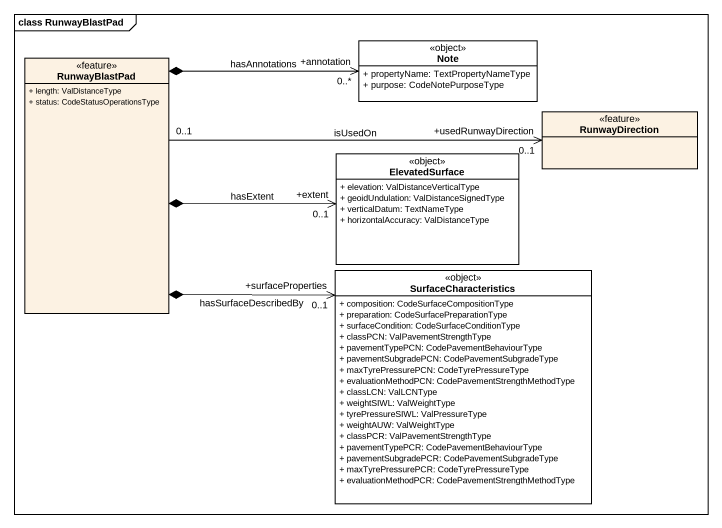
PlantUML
@startuml
mainframe class RunwayBlastPad
hide circle
hide empty members
skinparam classAttributeIconSize 0
class RunwayBlastPad <<feature>> {
  + length: ValDistanceType
  + status: CodeStatusOperationsType
}
class "Note" as Note_ <<object>> #FFFFFF {
  + propertyName: TextPropertyNameType
  + purpose: CodeNotePurposeType
}
class RunwayDirection <<feature>>
class ElevatedSurface <<object>> #FFFFFF {
  + elevation: ValDistanceVerticalType
  + geoidUndulation: ValDistanceSignedType
  + verticalDatum: TextNameType
  + horizontalAccuracy: ValDistanceType
}
class SurfaceCharacteristics <<object>> #FFFFFF {
  + composition: CodeSurfaceCompositionType
  + preparation: CodeSurfacePreparationType
  + surfaceCondition: CodeSurfaceConditionType
  + classPCN: ValPavementStrengthType
  + pavementTypePCN: CodePavementBehaviourType
  + pavementSubgradePCN: CodePavementSubgradeType
  + maxTyrePressurePCN: CodeTyrePressureType
  + evaluationMethodPCN: CodePavementStrengthMethodType
  + classLCN: ValLCNType
  + weightSIWL: ValWeightType
  + tyrePressureSIWL: ValPressureType
  + weightAUW: ValWeightType
  + classPCR: ValPavementStrengthType
  + pavementTypePCR: CodePavementBehaviourType
  + pavementSubgradePCR: CodePavementSubgradeType
  + maxTyrePressurePCR: CodeTyrePressureType
  + evaluationMethodPCR: CodePavementStrengthMethodType
}
RunwayBlastPad *-right-> "+annotation\n0..*" Note_ : hasAnnotations
RunwayBlastPad "0..1" -right-> "+usedRunwayDirection\n0..1" RunwayDirection : isUsedOn
RunwayBlastPad *-right-> "+extent\n0..1" ElevatedSurface : hasExtent
RunwayBlastPad *-right-> "+surfaceProperties\n0..1" SurfaceCharacteristics : hasSurfaceDescribedBy
@enduml
